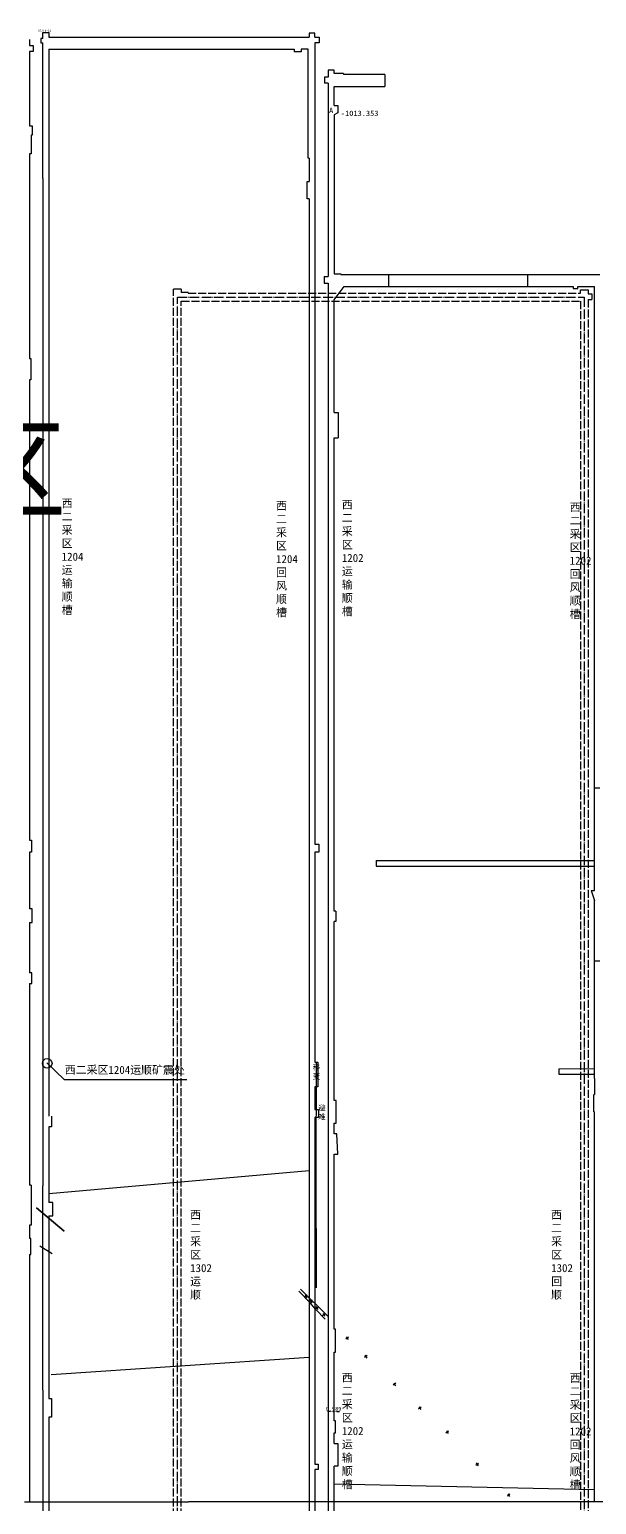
# Model space of a CAD drawing. Header units: millimetres. Extents: x 41513366 to 41522434, y 4590966 to 4600634.
# Drawn here: x 41517346 to 41517771, y 4597773 to 4598878 of the extents above; entities that cross this region are included whole.
import ezdxf

# ---------------------------------------------------------------- set-up
doc = ezdxf.new("R2010")
doc.units = ezdxf.units.MM
doc.header["$PDMODE"] = 35
doc.header["$PDSIZE"] = -5
for name, pattern in [('ACAD_ISO02W100', [15, 12, -3]), ('ACAD_ISO04W100', [30, 24, -3, 0, -3]), ('SJHD(2K)', [10, 8, -2])]:
    doc.linetypes.add(name, pattern=pattern)
doc.layers.get('0').update_dxf_attribs({"lineweight": 18})
doc.layers.get('Defpoints').update_dxf_attribs({"lineweight": 18})
for name, color, linetype, lineweight in [('12煤巷巷道名称', 7, 'Continuous', 20), ('12煤巷道', 7, 'Continuous', 18), ('12煤巷道名称', 7, 'Continuous', 18), ('7煤巷道', 6, 'Continuous', 18), ('图纸改动标记', 2, 'Continuous', 18), ('岩巷', 30, 'Continuous', 18), ('工作面月末位置', 7, 'Continuous', 18), ('设计', 4, 'Continuous', 18), ('采区名称', 7, 'Continuous', 18), ('采空区工作面颜色', 6, 'Continuous', 18)]:
    doc.layers.add(name, color=color, linetype=linetype, lineweight=lineweight)
doc.styles.add('仿宋_GB2312', font='')
doc.styles.add('图签仿宋', font='')
doc.styles.add('正等线体', font='simhei.ttf')
doc.styles.get('仿宋_GB2312').set_extended_font_data('宋体')
doc.styles.get('图签仿宋').set_extended_font_data('宋体')
doc.dimstyles.new('测量用', dxfattribs={"dimtxt": 3, "dimasz": 2, "dimexe": 0, "dimexo": 0, "dimgap": 0.5, "dimtad": 1, "dimdec": 3, "dimzin": 0, "dimdsep": 46, "dimtxsty": '图签仿宋', "dimcen": 0.09, "dimdle": 4, "dimaunit": 1, "dimadec": 3, "dimazin": 2, "dimtfac": 1, "dimtdec": 3, "dimtix": 1, "dimtmove": 0, "dimatfit": 3, "dimfxl": 1, "dimtolj": 1, "dimarcsym": 1})

# ---------------------------------------------------------------- blocks, each defined once
blk = doc.blocks.new('*X35')
at = {"layer": '图纸改动标记', "linetype": 'Continuous', "lineweight": 30, "ltscale": 2}
blk.add_hatch(color=0, dxfattribs=at).paths.add_polyline_path([(41517359.4, 4598103.6), (41517361.4, 4598102.1), (41517361, 4598101.6)], flags=0)
at = {"layer": '图纸改动标记', "color": 0, "linetype": 'Continuous', "lineweight": 30, "ltscale": 2}
for p, q in [((41517359.4, 4598103.6), (41517372.4, 4598091.2)), ((41517372.4, 4598091.2), (41517464.4, 4598091.2))]:
    blk.add_line(p, q, dxfattribs=at)
at = {"layer": '图纸改动标记', "color": 0, "lineweight": 30, "ltscale": 2}
blk.add_line((41517464.4, 4598091.2), (41517464.4, 4598091.2), dxfattribs=at)
blk = doc.blocks.new('*D57')
at = {"layer": 'Defpoints', "color": 0, "ltscale": 2}
for p in [(41517573.8, 4597842.2), (41517574.8, 4597842.2), (41517574.8, 4597842.2)]:
    blk.add_point(p, dxfattribs=at)
at = {"layer": '图纸改动标记', "color": 0, "linetype": 'Continuous', "lineweight": -2, "ltscale": 2}
for p, q in [((41517571.8, 4597842.2), (41517569.8, 4597842.2)), ((41517573.8, 4597842.2), (41517574.8, 4597842.2)), ((41517576.8, 4597842.2), (41517578.8, 4597842.2))]:
    blk.add_line(p, q, dxfattribs=at)
at = {"layer": '图纸改动标记', "color": 0, "ltscale": 2}
for points in [[(41517571.8, 4597842.5), (41517571.8, 4597841.8), (41517573.8, 4597842.2)], [(41517576.8, 4597842.5), (41517576.8, 4597841.8), (41517574.8, 4597842.2)]]:
    blk.add_solid(points, dxfattribs=at)
at = {"layer": '图纸改动标记', "color": 0, "lineweight": -3, "ltscale": 2, "insert": (41517574.3, 4597844.2), "char_height": 3, "attachment_point": 5, "style": '图签仿宋'}
blk.add_mtext('\\A1;0.989', dxfattribs=at)

msp = doc.modelspace()

# ---------------------------------------------------------------- linework, layer by layer
at = {"color": 1, "lineweight": -3, "ltscale": 2}
for p, q in [((41517548.2211, 4597932.3557), (41517556.7836, 4597923.7983)), ((41517549.5936, 4597933.8841), (41517569.9048, 4597913.585)), ((41517549.5936, 4597933.8841), (41517569.9048, 4597913.585)), ((41517560.9836, 4597918.6761), (41517568.1113, 4597911.4386)), ((41517560.9836, 4597918.6761), (41517568.1113, 4597911.4386))]:
    msp.add_line(p, q, dxfattribs=at)
at = {"color": 3, "lineweight": -3, "ltscale": 2}
for p, q in [((41517554.6201, 4597929.3039), (41517552.6584, 4597927.8314)), ((41517552.9601, 4597929.6438), (41517554.3181, 4597927.4915)), ((41517558.3989, 4597925.4874), (41517556.4372, 4597924.015)), ((41517556.7389, 4597925.8273), (41517558.0969, 4597923.675)), ((41517562.726, 4597920.5072), (41517560.7644, 4597919.0347)), ((41517561.066, 4597920.8471), (41517562.424, 4597918.6948)), ((41517568.02, 4597915.4272), (41517566.0583, 4597913.9548)), ((41517566.36, 4597915.7671), (41517567.718, 4597913.6149)), ((41517585.481, 4597897.9472), (41517583.5193, 4597896.4748)), ((41517583.821, 4597898.2871), (41517585.179, 4597896.1349)), ((41517597.8673, 4597884.4593), (41517599.2253, 4597882.307)), ((41517599.5273, 4597884.1193), (41517597.5656, 4597882.6469)), ((41517621.022, 4597863.4022), (41517619.0604, 4597861.9298)), ((41517619.362, 4597863.7421), (41517620.72, 4597861.5899)), ((41517639.9909, 4597845.4448), (41517638.0293, 4597843.9723)), ((41517638.331, 4597845.7847), (41517639.689, 4597843.6324)), ((41517660.5213, 4597827.4818), (41517658.5597, 4597826.0094)), ((41517658.8614, 4597827.8217), (41517660.2194, 4597825.6695)), ((41517682.903, 4597803.3502), (41517680.9414, 4597801.8777)), ((41517681.2431, 4597803.6901), (41517682.6011, 4597801.5378)), ((41517706.5369, 4597780.2479), (41517704.5753, 4597778.7755)), ((41517704.877, 4597780.5878), (41517706.235, 4597778.4356))]:
    msp.add_line(p, q, dxfattribs=at)
at = {"color": 1, "lineweight": -3, "ltscale": 2}
for points in [[(41517372.4536, 4597977.4603), (41517351.6598, 4597994.9084)], [(41517372.4536, 4597977.4603), (41517351.6598, 4597994.9084)], [(41517372.4536, 4597977.1642), (41517351.6598, 4597994.6122)], [(41517372.4536, 4597977.1642), (41517351.6598, 4597994.6122)], [(41517354.0351, 4597966.3609), (41517363.3389, 4597960.5472)], [(41517354.0351, 4597966.3609), (41517363.3389, 4597960.5472)], [(41517354.0388, 4597966.458), (41517363.3439, 4597960.6435)], [(41517560.9836, 4597918.6761), (41517556.7836, 4597923.7983)]]:
    msp.add_lwpolyline(points, dxfattribs=at)
at = {"layer": '12煤巷道', "lineweight": -3}
for p, q in [((41517356.4, 4598871.444), (41517356.4, 4598875.844)), ((41517356.4, 4598875.844), (41517361, 4598875.844)), ((41517361, 4598875.844), (41517361, 4598872.336)), ((41517356.4, 4598848.3519), (41517356.4, 4598868.044)), ((41517361, 4598863.336), (41517361, 4598848.3519)), ((41517560.2, 4598868.1404), (41517560.2, 4598848.818)), ((41517356.4, 4598766.352), (41517356.4, 4598848.3519)), ((41517361, 4598848.3519), (41517361, 4598766.352)), ((41517560.2, 4598848.818), (41517560.2, 4598720.79)), ((41517570.2, 4598847.619), (41517570.2, 4598842.335)), ((41517574.8, 4598847.619), (41517570.2, 4598847.619)), ((41517574.8, 4598845.229), (41517574.8, 4598847.619)), ((41517570.2, 4598842.335), (41517567.5, 4598842.335)), ((41517567.5, 4598842.335), (41517567.5, 4598837.935)), ((41517570.2, 4598837.935), (41517567.5, 4598837.935)), ((41517570.2, 4598844.3973), (41517570.2, 4598842.335)), ((41517570.2, 4598837.935), (41517570.2, 4598822.997)), ((41517581.8, 4598845.229), (41517574.8, 4598845.229)), ((41517581.8, 4598845.229), (41517581.8, 4598844.429)), ((41517612.791, 4598844.429), (41517581.8, 4598844.429)), ((41517612.791, 4598844.429), (41517612.791, 4598835.429)), ((41517555.9821, 4598781.709), (41517555.9827, 4598764.271)), ((41517356.4, 4598766.352), (41517356.4, 4598709.352)), ((41517361, 4598766.352), (41517361, 4598709.352)), ((41517556, 4598751.271), (41517555.9842, 4598720.79)), ((41517555.9842, 4598720.79), (41517555.9878, 4598620.79)), ((41517560.2, 4598720.79), (41517560.2, 4598620.79)), ((41517356.4, 4598709.352), (41517356.4, 4598614.352)), ((41517361, 4598709.352), (41517361, 4598614.352)), ((41517567.2, 4598692.916), (41517567.2, 4598687.916)), ((41517567.2, 4598692.916), (41517570.2, 4598692.916)), ((41517567.2, 4598687.916), (41517570.2, 4598687.916)), ((41517574.8, 4598675.419), (41517582.268, 4598685.429)), ((41517356.4, 4598614.352), (41517356.4, 4598529.318)), ((41517361, 4598614.352), (41517361, 4598529.318)), ((41517555.9878, 4598620.79), (41517555.991, 4598530.964)), ((41517560.2, 4598620.79), (41517560.2, 4598530.964)), ((41517356.4, 4598529.318), (41517356.4, 4598448.318)), ((41517361, 4598529.318), (41517361, 4598448.318)), ((41517555.991, 4598530.964), (41517555.9943, 4598437.964)), ((41517560.2, 4598530.964), (41517560.2, 4598437.964)), ((41517356.4, 4598448.318), (41517356.4, 4598378.3184)), ((41517361, 4598448.318), (41517361, 4598378.3184)), ((41517555.9943, 4598437.964), (41517555.9968, 4598365.814)), ((41517560.2, 4598437.964), (41517560.2, 4598365.814)), ((41517356.4, 4598378.3184), (41517356.4, 4598285.318)), ((41517361, 4598378.3184), (41517361, 4598285.318)), ((41517555.9968, 4598365.814), (41517556, 4598276.814)), ((41517560.2, 4598365.814), (41517560.2, 4598276.814)), ((41517356.4, 4598285.318), (41517356.4, 4598201.339)), ((41517361, 4598285.318), (41517361, 4598201.339)), ((41517556, 4598276.814), (41517556, 4598189.7674)), ((41517560.2, 4598276.814), (41517560.2, 4598267.4799)), ((41517560.2, 4598261.4801), (41517560.2, 4598189.7674)), ((41517576.05, 4598217.196), (41517574.8, 4598217.196)), ((41517576.05, 4598217.196), (41517576.05, 4598209.596)), ((41517576.05, 4598209.596), (41517574.8, 4598209.596)), ((41517356.4, 4598201.339), (41517356.4, 4598124.339)), ((41517361, 4598201.339), (41517361, 4598124.339)), ((41517556, 4598189.7674), (41517556, 4598086.78)), ((41517560.2, 4598189.7674), (41517560.2, 4598104.1729)), ((41517356.4, 4598124.339), (41517356.4, 4598078.339)), ((41517361, 4598124.339), (41517361, 4598078.339)), ((41517556, 4598086.78), (41517556, 4598014.78)), ((41517560.2, 4598085.6729), (41517560.2, 4598068.671)), ((41517356.4013, 4598078.339), (41517356.4013, 4598011.333)), ((41517361, 4598078.339), (41517361, 4598063.663)), ((41517363, 4598063.663), (41517363, 4598055.663)), ((41517560.2, 4598062.671), (41517560.2, 4598014.78)), ((41517361, 4598055.663), (41517361, 4598011.333)), ((41517363, 4598055.663), (41517361, 4598055.663)), ((41517356.4013, 4597858.3499), (41517356.4013, 4598011.333)), ((41517361, 4598011.333), (41517361, 4597998.929)), ((41517556, 4598014.78), (41517556, 4597945.78)), ((41517560.2, 4598014.78), (41517560.2, 4597945.78)), ((41517364, 4597998.929), (41517361, 4597998.929)), ((41517364, 4597988.929), (41517364, 4597998.929)), ((41517361, 4597988.929), (41517361, 4597858.324)), ((41517361, 4597988.929), (41517364, 4597988.929)), ((41517556, 4597945.78), (41517556, 4597914.78)), ((41517560.2, 4597945.78), (41517560.2, 4597914.78)), ((41517556, 4597914.78), (41517556, 4597887.785)), ((41517560.2, 4597914.78), (41517560.2, 4597887.785)), ((41517556, 4597887.785), (41517556, 4597827.8349)), ((41517560.2126, 4597887.785), (41517560.2, 4597827.8349)), ((41517356.4013, 4597858.324), (41517356.4013, 4597765.324)), ((41517361, 4597858.324), (41517361, 4597852.023)), ((41517361, 4597852.023), (41517363, 4597852.023)), ((41517363, 4597852.023), (41517363, 4597838.023)), ((41517361, 4597838.023), (41517361, 4597765.324)), ((41517363, 4597838.023), (41517361, 4597838.023)), ((41517556, 4597827.8349), (41517556, 4597743.8209)), ((41517560.2, 4597827.8349), (41517560.2, 4597802.6917)), ((41517560.2, 4597798.6917), (41517560.2, 4597743.8209))]:
    msp.add_line(p, q, dxfattribs=at)
at = {"layer": '12煤巷道', "color": 7, "lineweight": -3}
for q in [(41517769.8, 4598225.238), (41517769.8, 4598232.738)]:
    msp.add_line((41517767.3, 4598232.738), q, dxfattribs=at)
at = {"layer": '12煤巷道', "color": 0, "lineweight": -3}
for p, q in [((41517769.8, 4598091.735), (41517769.8, 4598079.7351)), ((41517769.3, 4598066.735), (41517769.3, 4598079.7351)), ((41517769.3, 4598079.7351), (41517769.8, 4598079.7351)), ((41517769.3, 4598066.735), (41517769.8, 4598066.735))]:
    msp.add_line(p, q, dxfattribs=at)
at = {"layer": '12煤巷道', "lineweight": -3}
for points in [[(41517346.4, 4598870.702), (41517346.4, 4598866.119)], [(41517356.4, 4598871.444), (41517354.9, 4598871.444), (41517354.9, 4598868.044), (41517356.4, 4598868.044)], [(41517361, 4598872.336), (41517428.9959, 4598872.3375)], [(41517428.9959, 4598872.3375), (41517486.263, 4598872.3388), (41517526.3219, 4598872.3397)], [(41517526.3219, 4598872.3397), (41517555.9791, 4598872.3403)], [(41517560.2, 4598872.3404), (41517560.2, 4598875.3404), (41517556, 4598875.3404), (41517556.0001, 4598872.3403)], [(41517560.2, 4598872.3404), (41517563.574, 4598872.3404)], [(41517563.574, 4598872.3404), (41517563.574, 4598868.1404)], [(41517346.3998, 4598866.119), (41517349.1998, 4598866.119), (41517349.1998, 4598861.719), (41517346.4, 4598861.719)], [(41517346.4, 4598861.719), (41517346.4, 4598849.281)], [(41517361, 4598863.336), (41517432.0002, 4598863.3376)], [(41517432.0002, 4598863.3376), (41517499.0086, 4598863.3407)], [(41517499.0086, 4598863.3391), (41517544.722, 4598863.3401), (41517544.722, 4598861.344)], [(41517555.2002, 4598863.3403), (41517549.922, 4598863.3402), (41517549.922, 4598861.344), (41517544.722, 4598861.344)], [(41517555.2002, 4598823.071), (41517555.2, 4598833.3403), (41517555.2002, 4598863.3403)], [(41517563.574, 4598868.1404), (41517560.2, 4598868.1404)], [(41517346.4, 4598849.281), (41517346.4, 4598806.015)], [(41517570.2, 4598836.429), (41517570.2, 4598692.916)], [(41517574.8, 4598835.429), (41517612.791, 4598835.429)], [(41517574.8, 4598822.997), (41517574.8, 4598835.429)], [(41517556, 4598781.709), (41517555.2, 4598781.709), (41517555.2002, 4598823.109)], [(41517574.8, 4598821.149), (41517574.8, 4598822.997)], [(41517574.8, 4598814.149), (41517574.8226, 4598695.029), (41517579.8226, 4598695.029), (41517579.8226, 4598694.429), (41517757.8, 4598694.429)], [(41517346.4, 4598806.015), (41517348.5, 4598806.015), (41517348.5, 4598799.015), (41517347.6, 4598799.015), (41517347.6, 4598785.015), (41517346.4, 4598785.015)], [(41517346.4, 4598785.015), (41517346.4, 4598783.281)], [(41517346.4, 4598783.281), (41517346.4, 4598771.279)], [(41517346.4, 4598771.279), (41517346.4, 4598672.2789)], [(41517556, 4598751.271), (41517554.4, 4598751.271), (41517554.4, 4598764.271), (41517556, 4598764.271)], [(41517757.8, 4598694.429), (41517774, 4598694.429)], [(41517570.2, 4598687.916), (41517570.2, 4598030.4195)], [(41517582.268, 4598685.429), (41517753.83, 4598685.429), (41517753.83, 4598683.929), (41517757.33, 4598683.929), (41517757.33, 4598685.429)], [(41517757.33, 4598685.429), (41517769.8, 4598685.429)], [(41517769.8, 4598663.738), (41517769.8, 4598685.429)], [(41517346.4, 4598672.2789), (41517346.4, 4598631.437)], [(41517574.8, 4598590.978), (41517574.8, 4598675.419)], [(41517346.4, 4598631.437), (41517347.3, 4598631.437)], [(41517346.4, 4598631.437), (41517347.3, 4598631.437)], [(41517347.3, 4598631.437), (41517347.3, 4598615.437)], [(41517347.3, 4598631.437), (41517347.3, 4598615.437)], [(41517346.4, 4598615.437), (41517346.4, 4598574.279)], [(41517347.3, 4598615.437), (41517346.4, 4598615.437)], [(41517347.3, 4598615.437), (41517346.4, 4598615.437)], [(41517346.4, 4598574.279), (41517346.4, 4598464.279)], [(41517574.8, 4598217.196), (41517574.8, 4598571.978)], [(41517346.4, 4598464.279), (41517346.4, 4598393.279)], [(41517346.4, 4598393.279), (41517346.4, 4598315.279)], [(41517346.4, 4598315.279), (41517346.4, 4598270.468)], [(41517346.4, 4598270.468), (41517347.8, 4598270.468), (41517347.8, 4598261.468), (41517346.4, 4598261.468)], [(41517346.4, 4598261.468), (41517346.4, 4598240.279)], [(41517560.2094, 4598267.4799), (41517563.2094, 4598267.4799), (41517563.2094, 4598261.4799), (41517560.209, 4598261.4801)], [(41517346.4, 4598240.279), (41517346.4, 4598218.879)], [(41517346.4, 4598208.879), (41517348.437, 4598208.879), (41517348.437, 4598218.879), (41517346.4, 4598218.879)], [(41517346.4, 4598208.879), (41517346.4, 4598172.229)], [(41517574.8, 4598075.238), (41517574.8, 4598209.596)], [(41517346.4, 4598172.229), (41517346.4, 4598170.979)], [(41517346.4, 4598162.979), (41517348.137, 4598162.979), (41517348.137, 4598170.979), (41517346.4, 4598170.979)], [(41517346.4, 4598162.979), (41517348.137, 4598162.979), (41517348.137, 4598170.979), (41517346.4, 4598170.979)], [(41517346.4, 4598162.979), (41517346.4, 4598149.2247)], [(41517346.4, 4598149.2247), (41517346.4, 4598070.179)], [(41517560.2, 4598104.1729), (41517562.6, 4598104.1729), (41517562.6, 4598085.6729), (41517560.2, 4598085.6729)], [(41517574.8, 4598058.238), (41517576.3, 4598058.238), (41517576.3, 4598075.238), (41517574.8, 4598075.238)], [(41517346.4, 4598070.179), (41517346.4, 4598011.84)], [(41517560.2, 4598068.671), (41517563, 4598068.671), (41517563, 4598062.671), (41517560.2, 4598062.671)], [(41517574.8, 4598050.238), (41517574.8, 4598058.238)], [(41517574.8, 4598035.238), (41517577.6, 4598035.238), (41517576.8, 4598050.238), (41517574.8, 4598050.238)], [(41517570.2, 4598030.4195), (41517570.2002, 4597648.978)], [(41517574.8, 4598030.4195), (41517574.8, 4598035.238)], [(41517574.8, 4597903.9271), (41517574.8, 4598030.4195)], [(41517347.6, 4598011.879), (41517346.4, 4598011.879)], [(41517347.6, 4598011.879), (41517347.6, 4597981.879)], [(41517346.4, 4597981.879), (41517346.4, 4597971.879)], [(41517347.6, 4597981.879), (41517346.4, 4597981.879)], [(41517346.4, 4597959.879), (41517347.4, 4597959.879), (41517347.4, 4597971.879), (41517346.4, 4597971.879)], [(41517346.4, 4597959.879), (41517346.4, 4597959.281)], [(41517346.4, 4597959.281), (41517346.4, 4597887.281)], [(41517574.8, 4597886.7518), (41517575.8, 4597886.7518), (41517575.7991, 4597903.9271), (41517574.8, 4597903.9271)], [(41517346.4, 4597887.281), (41517346.4, 4597804.278)], [(41517574.8, 4597835.139), (41517574.8, 4597886.7518)], [(41517574.8, 4597818.139), (41517574.8, 4597826.139)], [(41517346.4, 4597804.278), (41517346.4, 4597774.6349)], [(41517560.2, 4597802.6917), (41517562.7, 4597802.6917), (41517562.7, 4597798.6917), (41517560.2, 4597798.6917)], [(41517574.8, 4597651.139), (41517574.8, 4597801.139)]]:
    msp.add_lwpolyline(points, dxfattribs=at)
at = {"layer": '12煤巷道', "color": 3, "lineweight": -3}
msp.add_lwpolyline([(41517356.4, 4598871.444), (41517354.9, 4598871.444), (41517354.9, 4598868.044), (41517356.4, 4598868.044)], dxfattribs=at)
at = {"layer": '12煤巷道', "color": 7, "lineweight": -3}
for points in [[(41517769.8, 4598255.3049), (41517769.8, 4598663.738)], [(41517606.1721, 4598255.3087), (41517606.1718, 4598251.1087)], [(41517606.1718, 4598251.1087), (41517725.3738, 4598251.101)], [(41517606.1721, 4598255.3087), (41517725.3741, 4598255.301), (41517769.8, 4598255.3049)], [(41517632.1718, 4598251.107), (41517725.3738, 4598251.101), (41517769.8, 4598251.1049)], [(41517769.8, 4598232.738), (41517769.8, 4598255.3049)], [(41517743.1897, 4598099.1966), (41517769.8, 4598099.364)], [(41517743.1897, 4598099.1966), (41517743.2161, 4598094.9967)], [(41517743.2161, 4598094.9967), (41517769.8, 4598095.1639)], [(41517769.8, 4597913.827), (41517769.8, 4598066.735)], [(41517769.8, 4597774.6042), (41517769.8, 4597913.827)]]:
    msp.add_lwpolyline(points, dxfattribs=at)
at = {"layer": '12煤巷道', "color": 0, "lineweight": -3}
for points in [[(41517769.8, 4598091.735), (41517769.8, 4598225.238)], [(41517574.8, 4597826.139), (41517575.8, 4597826.139), (41517575.8, 4597835.139), (41517574.8, 4597835.139)]]:
    msp.add_lwpolyline(points, dxfattribs=at)
at = {"layer": '7煤巷道', "color": 3, "linetype": 'SJHD(2K)', "lineweight": -3, "ltscale": 0.5}
for points in [[(41517560.2, 4598104.1729), (41517562.6, 4598104.1729), (41517562.6, 4598085.6729), (41517560.2, 4598085.6729)], [(41517560.2, 4598068.671), (41517563, 4598068.671), (41517563, 4598062.671), (41517560.2, 4598062.671)]]:
    msp.add_lwpolyline(points, dxfattribs=at)
at = {"layer": '7煤巷道', "lineweight": -3}
msp.add_lwpolyline([(41517342.718, 4597774.635), (41517385.174, 4597774.634), (41517465.541, 4597774.632)], dxfattribs=at)
msp.add_lwpolyline([(41517994.014, 4597774.61), (41517901.973, 4597774.605), (41517875.237, 4597774.604), (41517826.273, 4597774.603), (41517777.031, 4597774.604), (41517729.2171, 4597774.605), (41517680.1613, 4597774.619, 0.000049645), (41517680.1611, 4597774.619), (41517634.0831, 4597774.623, 0.000010673), (41517634.083, 4597774.623), (41517543.4171, 4597774.627), (41517465.5411, 4597774.632)], format="xyb", dxfattribs=at)
at = {"layer": '图纸改动标记', "color": 3, "linetype": 'ACAD_ISO02W100', "lineweight": -3, "ltscale": 0.5}
for p, q in [((41517454.4, 4597170.99), (41517454.4, 4598683.429)), ((41517460.2, 4598683.429), (41517454.4, 4598683.429)), ((41517460.2, 4598683.429), (41517460.2, 4598681.029)), ((41517465.2, 4598681.029), (41517460.2, 4598681.029)), ((41517465.2, 4598681.029), (41517465.2, 4598680.429)), ((41517759.3, 4598680.429), (41517759.3, 4598683.029)), ((41517759.3, 4598683.029), (41517765.1, 4598683.029)), ((41517765.1, 4598683.029), (41517765.1, 4598680.029)), ((41517460.2, 4597170.99), (41517460.2, 4598674.429)), ((41517460.2, 4598674.429), (41517759.3, 4598674.429)), ((41517465.2, 4598680.429), (41517759.3, 4598680.429)), ((41517759.3, 4598674.429), (41517759.3, 4597330.528)), ((41517765.1, 4598680.029), (41517767.9, 4598680.029)), ((41517765.1, 4598675.829), (41517765.1, 4597330.528)), ((41517765.1, 4598675.829), (41517767.9, 4598675.829)), ((41517767.9, 4598680.029), (41517767.9, 4598675.829))]:
    msp.add_line(p, q, dxfattribs=at)
at = {"layer": '图纸改动标记', "color": 1, "lineweight": -3}
msp.add_lwpolyline([(41517561.387, 4598103.57), (41517560.904, 4598024.079), (41517561.34, 4597934.968)], dxfattribs=at)
at = {"layer": '图纸改动标记', "color": 3, "lineweight": -3, "ltscale": 2}
msp.add_circle((41517359.6427, 4598103.1118), 3.6247, dxfattribs=at)
at = {"layer": '岩巷', "color": 0, "linetype": 'ByBlock', "lineweight": -3, "ltscale": 0.5}
for p, q in [((41517574.8, 4598821.149), (41517577.4, 4598821.149)), ((41517577.4, 4598815.649), (41517574.8, 4598814.149)), ((41517577.4, 4598821.149), (41517577.4, 4598815.649)), ((41517615.8, 4598685.429), (41517615.8, 4598694.429)), ((41517719.8, 4598685.429), (41517719.8, 4598694.429)), ((41517574.8, 4598590.978), (41517577.7, 4598590.978)), ((41517577.7, 4598590.978), (41517577.7, 4598571.978)), ((41517574.8, 4598571.978), (41517577.7, 4598571.978)), ((41517769.8, 4598309.738), (41517774, 4598309.738)), ((41517774, 4598179.738), (41517769.8, 4598179.738))]:
    msp.add_line(p, q, dxfattribs=at)
msp.add_lwpolyline([(41517574.8, 4597818.139), (41517577.6, 4597818.139), (41517577.6, 4597801.139), (41517574.8, 4597801.139)], dxfattribs=at)
at = {"layer": '工作面月末位置', "color": 102, "linetype": 'Continuous', "lineweight": -3}
for points in [[(41517361, 4598005.5322), (41517556, 4598022.8398)], [(41517362.5591, 4597870.0461), (41517556, 4597882.9804)]]:
    msp.add_lwpolyline(points, dxfattribs=at)
at = {"layer": '设计', "color": 1, "linetype": 'ACAD_ISO04W100', "lineweight": -3, "ltscale": 0.3}
for p, q in [((41517457.3, 4597170.99), (41517457.3, 4598677.429)), ((41517457.3, 4598677.429), (41517762.2, 4598677.429)), ((41517762.2, 4598677.429), (41517762.2, 4597330.528))]:
    msp.add_line(p, q, dxfattribs=at)
at = {"layer": '采空区工作面颜色', "color": 241, "lineweight": -3}
msp.add_line((41517769.8, 4597783.617), (41517574.8, 4597787.872), dxfattribs=at)

# ---------------------------------------------------------------- block references
at = {"layer": '图纸改动标记', "color": 0, "lineweight": -3, "ltscale": 2}
msp.add_blockref('*X35', (0, 0), dxfattribs=at)

# ---------------------------------------------------------------- texts
at = {"layer": '12煤巷巷道名称', "lineweight": -3, "insert": (41517372.8226, 4598101.287), "char_height": 6, "width": 197.9996, "attachment_point": 1, "style": '正等线体'}
msp.add_mtext('西二采区1204运顺矿震处', dxfattribs=at)
at = {"layer": '12煤巷道', "color": 7, "lineweight": -3, "insert": (41517352.8844, 4598877.9577), "char_height": 2.5, "width": 13.998596, "attachment_point": 1, "rotation": 0.4397185, "style": '仿宋_GB2312'}
msp.add_mtext('{\\H0.625x;05/10-11}', dxfattribs=at)
at = {"layer": '12煤巷道', "color": 7, "lineweight": -3, "char_height": 4, "attachment_point": 1, "style": '正等线体'}
for s, insert, width in [('移变', (41517558.6974, 4598102.1146), 5.235955), ('避难', (41517562.7541, 4598071.7784), 5.393258)]:
    msp.add_mtext(s, dxfattribs=dict(at, insert=insert, width=width))
at = {"layer": '12煤巷道名称', "color": 7, "lineweight": -3, "char_height": 6, "width": 264.899617, "attachment_point": 1, "style": '仿宋_GB2312'}
for s, insert in [('西\\P二\\P采\\P区\\P1204\\P运\\P输\\P顺\\P槽 ', (41517370.5237, 4598525.9601)), ('西\\P二\\P采\\P区\\P1204\\P回\\P风\\P顺\\P槽 ', (41517531.1895, 4598524.1837)), ('西\\P二\\P采\\P区\\P1202\\P运\\P输\\P顺\\P槽 ', (41517580.483, 4598524.9899)), ('西\\P二\\P采\\P区\\P1202\\P回\\P风\\P顺\\P槽 ', (41517751.2761, 4598522.9726)), ('西\\P二\\P采\\P区\\P1202\\P运\\P输\\P顺\\P槽 ', (41517580.483, 4597870.6077)), ('西\\P二\\P采\\P区\\P1202\\P回\\P风\\P顺\\P槽 ', (41517751.2761, 4597870.3186))]:
    msp.add_mtext(s, dxfattribs=dict(at, insert=insert))
at = {"layer": '12煤巷道名称', "color": 3, "lineweight": -3, "char_height": 6, "width": 215.295238, "attachment_point": 1, "style": '仿宋_GB2312'}
for s, insert in [('西\\P二\\P采\\P区\\P1302\\P运\\P顺', (41517466.7877, 4597992.7489)), ('西\\P二\\P采\\P区\\P1302\\P回\\P顺', (41517737.3824, 4597992.7489))]:
    msp.add_mtext(s, dxfattribs=dict(at, insert=insert))
at = {"layer": '岩巷', "color": 0, "linetype": 'ByBlock', "lineweight": -3, "ltscale": 0.5, "char_height": 4, "attachment_point": 1, "style": '仿宋_GB2312'}
for s, insert, width in [('A', (41517570.9353, 4598819.4297), 6.222803), ('-1013.353', (41517579.7872, 4598817.2706), 25.066667)]:
    msp.add_mtext(s, dxfattribs=dict(at, insert=insert, width=width))
at = {"layer": '采区名称', "color": 7, "lineweight": -3, "insert": (41517046.7516, 4598512.2297), "char_height": 60, "width": 501.067416, "attachment_point": 7, "style": '正等线体'}
msp.add_mtext('西二采区', dxfattribs=at)

# ---------------------------------------------------------------- dimensions: what is measured, and where the dimension line sits
at = {"layer": '图纸改动标记', "color": 3, "lineweight": -3, "ltscale": 2}
dim = msp.add_linear_dim(base=(41517574.8, 4597842.1768), p1=(41517573.811, 4597842.1768), p2=(41517574.8, 4597842.1768), dimstyle='测量用', override={"dimsah": 1, "dimtzin": 0}, dxfattribs=at)
dim.commit()
dim.dimension.update_dxf_attribs({"geometry": '*D57', "text_midpoint": (41517574.3055, 4597844.1768)})

doc.saveas('drawing.dxf')
